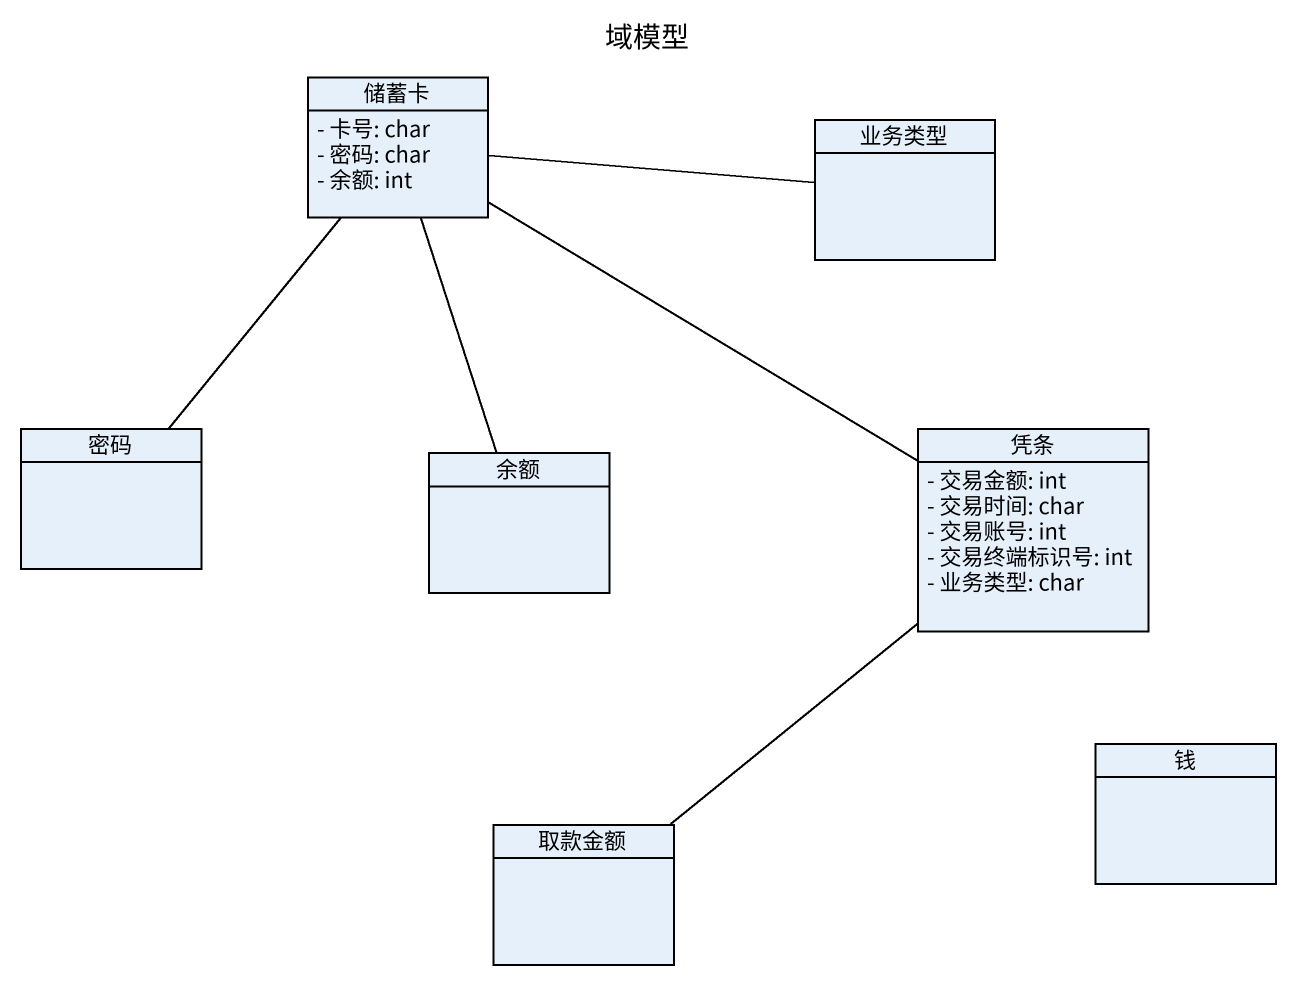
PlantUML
@startuml
title 域模型
hide circle
hide empty members
skinparam classAttributeIconSize 0
class 储蓄卡 {
  - 卡号: char
  - 密码: char
  - 余额: int
}
class 业务类型
class 密码
class 余额
class 凭条 {
  - 交易金额: int
  - 交易时间: char
  - 交易账号: int
  - 交易终端标识号: int
  - 业务类型: char
}
class 取款金额
class 钱
储蓄卡 -right- 业务类型
储蓄卡 -- 密码
储蓄卡 -- 余额
储蓄卡 -- 凭条
凭条 -- 取款金额
@enduml
